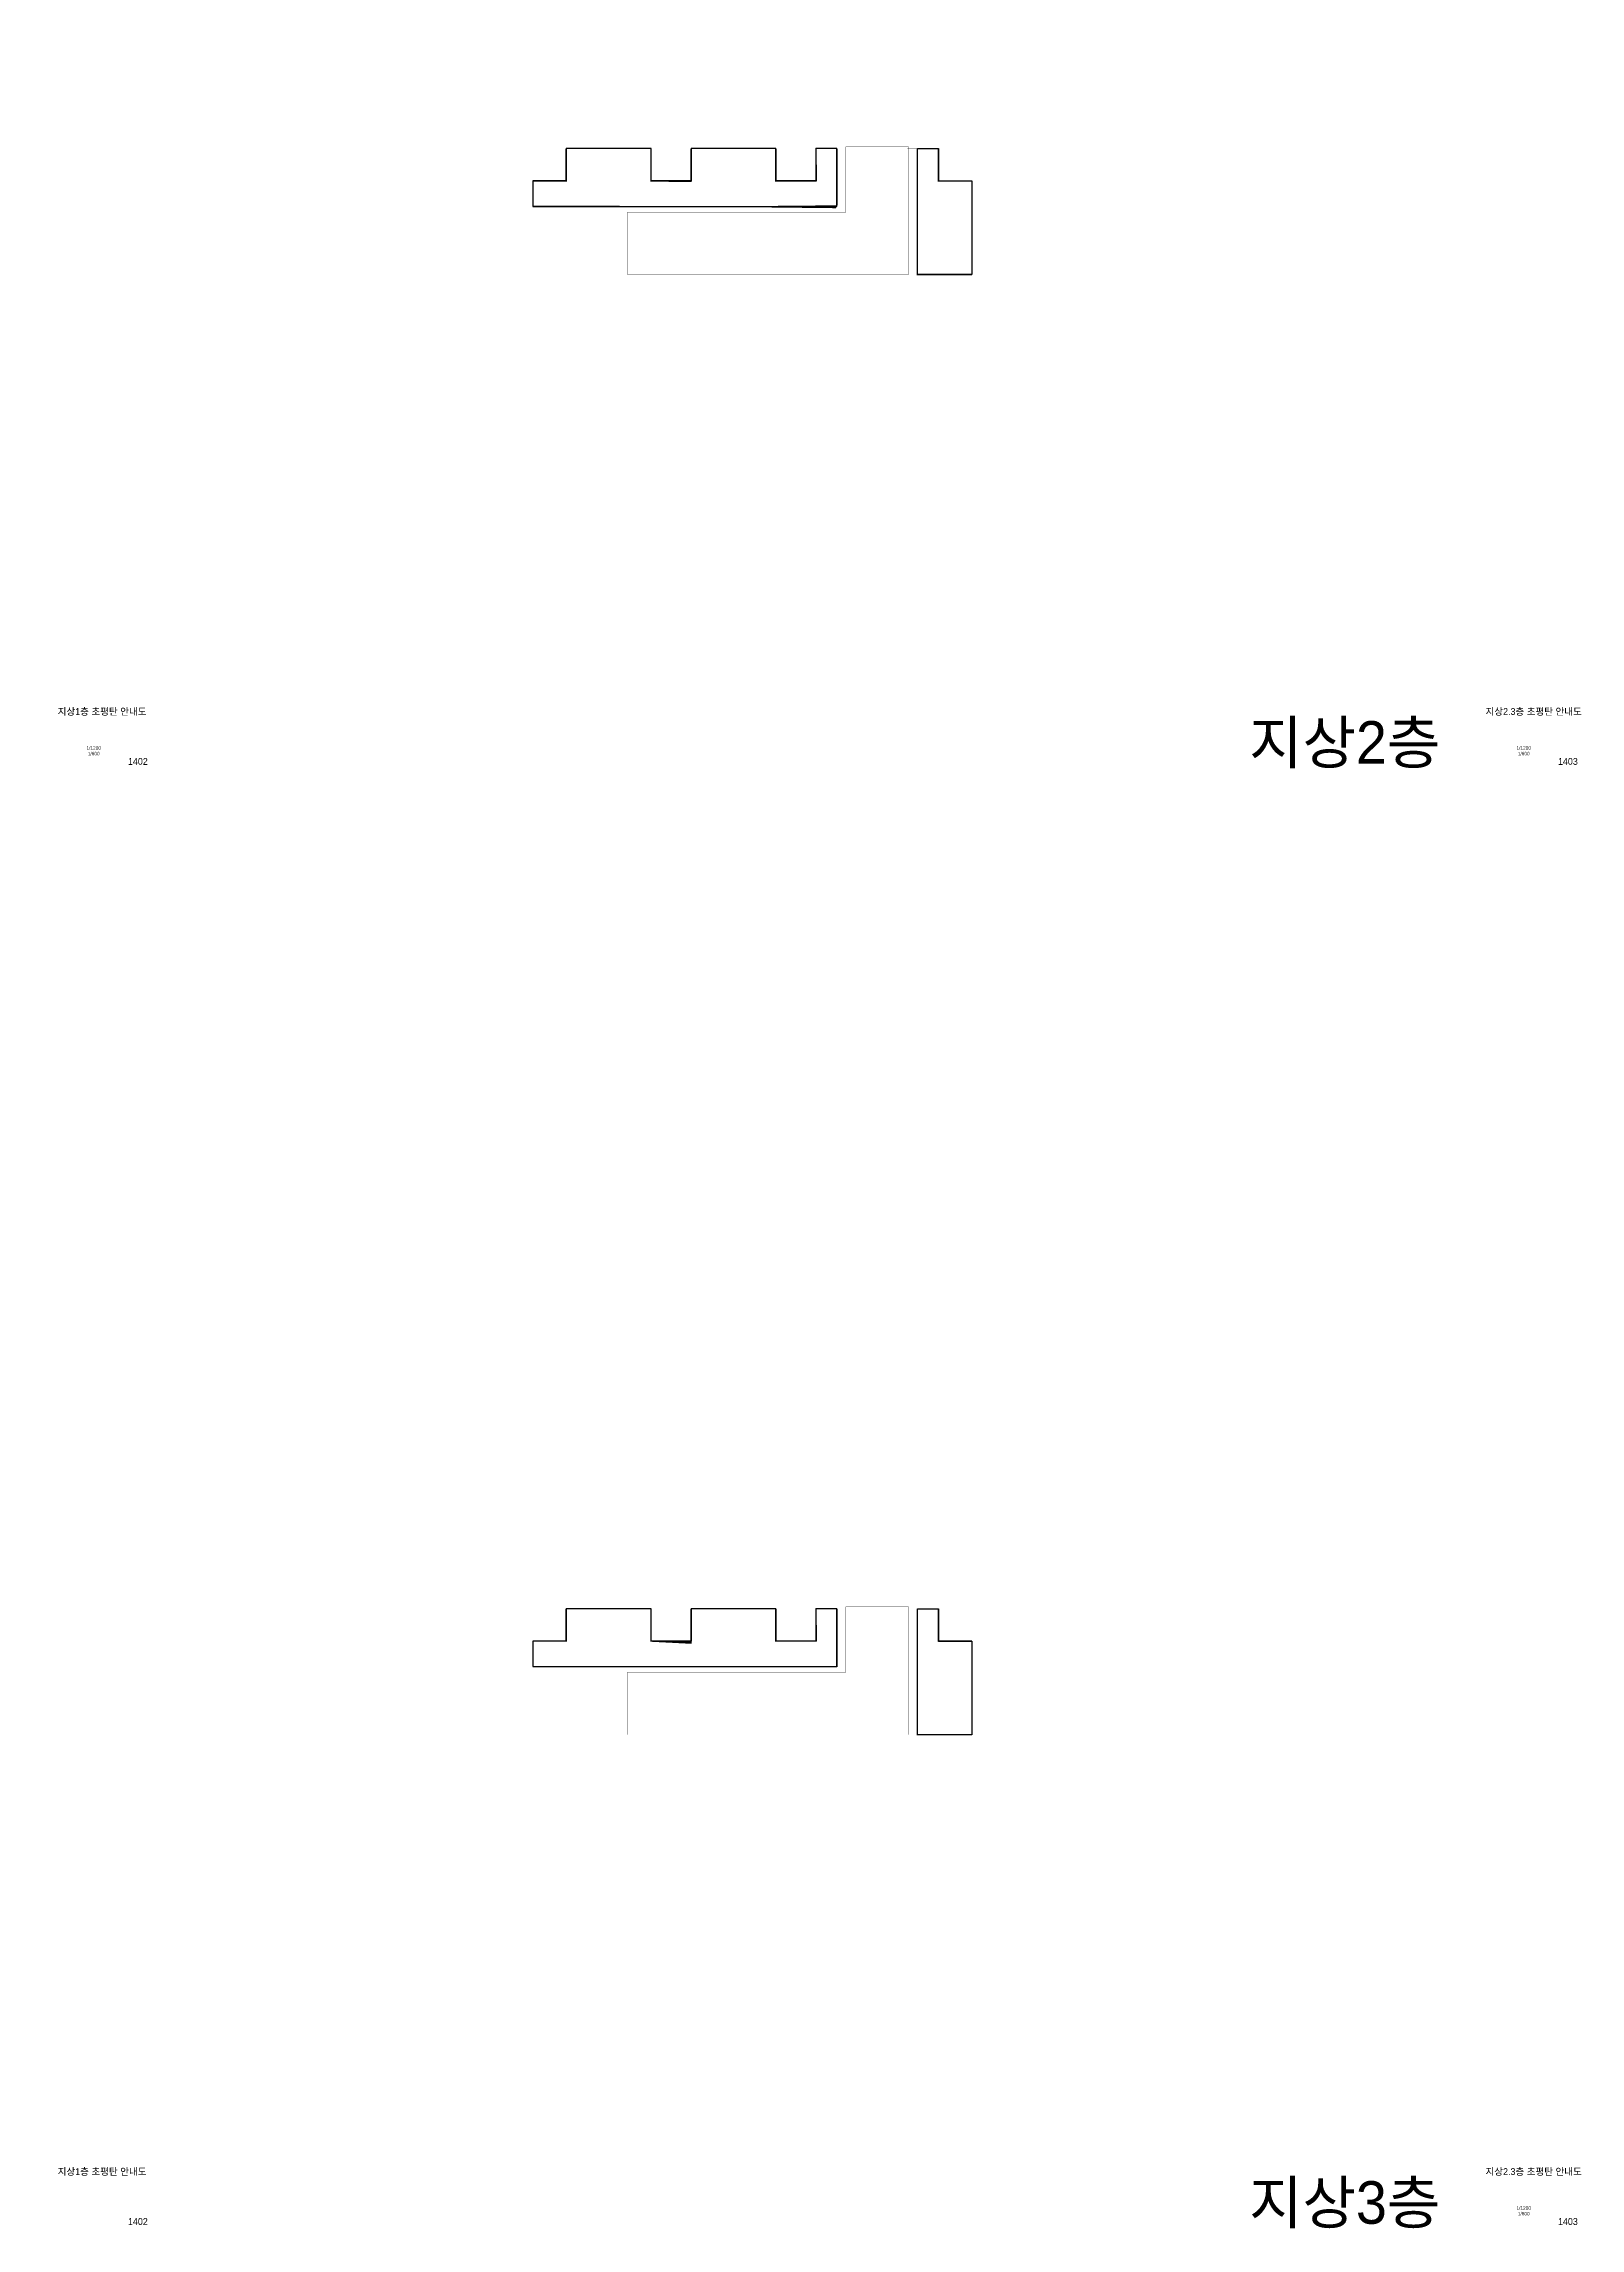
# Model space of a CAD drawing. Header units: millimetres. Extents: x 9964012 to 11087728, y 2201471 to 2971249.
# Drawn here: x 10546147 to 11087728, y 2201471 to 2971249 of the extents above; entities that cross this region are included whole.
import ezdxf
from ezdxf.enums import TextEntityAlignment as Align

# ---------------------------------------------------------------- set-up
doc = ezdxf.new("R2010")
doc.units = ezdxf.units.MM
doc.header["$LTSCALE"] = 1000
doc.header["$MEASUREMENT"] = 0
doc.linetypes.add('03 단지-0902$0$HIDDEN', pattern=[0.375, 0.25, -0.125])
for name, color, linetype in [('0.면적', 2, 'CONTINUOUS'), ('AREA_초평탄', 4, 'CONTINUOUS'), ('CJ_Angle Joint', 5, '03 단지-0902$0$HIDDEN'), ("CON'C", 2, 'CONTINUOUS'), ('TEX', 3, 'CONTINUOUS'), ('TEX-SYM', 3, 'CONTINUOUS')]:
    doc.layers.add(name, color=color, linetype=linetype)
doc.styles.add('HY울릉도M체', font='Dotum.ttf')
doc.styles.add('돋움', font='Dotum.ttf', dxfattribs={"width": 0.9})

msp = doc.modelspace()

# ---------------------------------------------------------------- linework, layer by layer
at = {"layer": 'AREA_초평탄', "color": 4, "ltscale": 3}
for points in [[(10825703.14057443, 2934284.966264025), (10818303.14075487, 2934284.966264008), (10818353.14075499, 2922884.942946253), (10804203.14075487, 2922884.942946286), (10804203.14075487, 2934284.942946198), (10774303.14075487, 2934284.942946122), (10774303.14075486, 2922884.065753272), (10760203.14075499, 2922884.942946254), (10760203.14075499, 2934284.966264107), (10730303.14075487, 2934284.942868009), (10730303.14075486, 2922884.942946253), (10718503.140755, 2922884.966263898), (10718503.14072402, 2913884.94331667), (10825703.14057447, 2913884.942947634)], [(10854103.14057426, 2934284.942946325), (10861503.14075487, 2934284.966264033), (10861503.14075486, 2922884.966264031), (10873303.14075512, 2922884.96626403), (10873303.1412256, 2889884.966264028), (10854103.20217369, 2889884.939626523)], [(10825703.14057443, 2419809.126363113), (10818303.14075487, 2419809.126363096), (10818353.14075499, 2408409.103045342), (10804203.14075487, 2408409.103045374), (10804203.14075487, 2419809.103045286), (10774303.14075487, 2419809.10304521), (10774303.14075486, 2408408.22585236), (10760203.14075499, 2408409.103045342), (10760203.14075499, 2419809.126363195), (10730303.14075487, 2419809.102967097), (10730303.14075486, 2408409.103045342), (10718503.140755, 2408409.126362986), (10718503.14072402, 2399409.103415758), (10825703.14057447, 2399409.103046722)], [(10854103.14057426, 2419809.103045413), (10861503.14075487, 2419809.126363121), (10861503.14075486, 2408409.126363119), (10873303.14075512, 2408409.126363118), (10873303.1412256, 2375409.126363116), (10854103.20217369, 2375409.099725612)]]:
    msp.add_lwpolyline(points, close=True, dxfattribs=at)
at = {"layer": 'AREA_초평탄', "color": 4, "ltscale": 3, "const_width": 100}
for points in [[(10854103.14057426, 2934284.942946325), (10850503.14057426, 2934284.942946566)], [(10854103.14057426, 2419809.103045413), (10850503.14057426, 2419809.103045654)]]:
    msp.add_lwpolyline(points, dxfattribs=at)
at = {"layer": 'CJ_Angle Joint', "color": 5, "ltscale": 8, "const_width": 500}
for points in [[(10825703.14057443, 2934267.14954403), (10825703.14057447, 2913884.942947634), (10749103.14012503, 2913867.126226263), (10718503.14013211, 2913884.94331667)], [(10718503.140755, 2922884.942946253), (10730303.14075486, 2922884.966264028), (10730303.14075487, 2934284.942868009)], [(10760203.14075499, 2934284.942868009), (10760202.43153514, 2922884.942990377), (10774303.14075486, 2922884.966264028), (10774303.14075489, 2934284.96626403)], [(10804203.14075487, 2934284.942946198), (10804203.14075487, 2922884.942946253), (10818353.14075499, 2922884.966264028), (10818303.14075487, 2934284.966264008)], [(10854103.14057426, 2934284.942946325), (10854103.20217369, 2889884.939626523), (10873303.14075512, 2889884.939071488)], [(10861503.14075487, 2934284.966264036), (10861503.14075486, 2922884.966264031), (10873303.14076464, 2922884.942946253)], [(10825703.14057443, 2419791.309643119), (10825703.14057447, 2399409.103046722), (10749103.14012503, 2399391.286325351), (10718503.14013211, 2399409.103415758)], [(10718503.140755, 2408409.103045342), (10730303.14075486, 2408409.126363116), (10730303.14075487, 2419809.102967097)], [(10760203.14075499, 2419809.102967097), (10760202.43153514, 2408409.103089465), (10774303.14075486, 2408409.126363116), (10774303.14075489, 2419809.126363118)], [(10804203.14075487, 2419809.103045286), (10804203.14075487, 2408409.103045342), (10818353.14075499, 2408409.126363116), (10818303.14075487, 2419809.126363096)], [(10854103.14057426, 2419809.103045413), (10854103.20217369, 2375409.099725612), (10873303.14075512, 2375409.099170576)], [(10861503.14075487, 2419809.126363124), (10861503.14075486, 2408409.126363119), (10873303.14076464, 2408409.103045342)]]:
    msp.add_lwpolyline(points, dxfattribs=at)
at = {"layer": "CON'C", "color": 8, "ltscale": 3, "const_width": 100}
for points in [[(10850903.14209857, 2934884.94473487), (10850903.14209857, 2889884.944734866), (10751903.14209857, 2889884.944734864), (10751903.14209857, 2911884.944734867), (10828903.14209857, 2911884.94473487), (10828903.14209857, 2934884.94473487)], [(10850903.14209857, 2420409.104833959), (10850903.14209857, 2375409.104833954), (10751903.14209857, 2375409.104833953), (10751903.14209857, 2397409.104833955), (10828903.14209857, 2397409.104833959), (10828903.14209857, 2420409.104833959)]]:
    msp.add_lwpolyline(points, close=True, dxfattribs=at)

# ---------------------------------------------------------------- texts
at = {"layer": '0.면적', "color": 2, "ltscale": 3, "style": 'HY울릉도M체'}
for s, p in [('지상2층', (10970988.892101, 2717542.655318965)), ('지상3층', (10970988.892101, 2203066.815418053))]:
    msp.add_text(s, height=15000, dxfattribs=at).set_placement(p)
at = {"layer": 'TEX', "style": '돋움'}
msp.add_text('(용접이형 철망 상하 Ø6 100x100)', height=30, dxfattribs=at).set_placement((10546144.60315878, 2971229.767261393), align=Align.MIDDLE_LEFT)
at = {"layer": 'TEX-SYM', "style": '돋움'}
for s, height, p in [('지상1층 초평탄 안내도', 2399.999999999999, (10566733.67340792, 2735928.477493823)), ('지상2.3층 초평탄 안내도', 2399.999999999999, (11071284.70629744, 2735928.477493823)), ('1/1200', 1200, (10563782.36746604, 2723090.027358279)), ('1/600', 1200, (10563782.36746604, 2721125.936216846)), ('1402', 2399.999999999999, (10579349.0164528, 2718342.707583249)), ('1/1200', 1200, (11067782.36746604, 2723090.027358279)), ('1/600', 1200, (11067782.36746604, 2721125.936216846)), ('1403', 2399.999999999999, (11083349.0164528, 2718342.707583249)), ('지상1층 초평탄 안내도', 2399.999999999999, (10566733.67340792, 2221452.637592911)), ('지상2.3층 초평탄 안내도', 2399.999999999999, (11071284.70629744, 2221452.637592911)), ('1/1200', 1200, (11067782.36746604, 2208614.187457367)), ('1402', 2399.999999999999, (10579349.0164528, 2203866.867682337)), ('1/600', 1200, (11067782.36746604, 2206650.096315934)), ('1403', 2399.999999999999, (11083349.0164528, 2203866.867682337))]:
    msp.add_text(s, height=height, dxfattribs=at).set_placement(p, align=Align.MIDDLE_CENTER)

doc.saveas('drawing.dxf')
